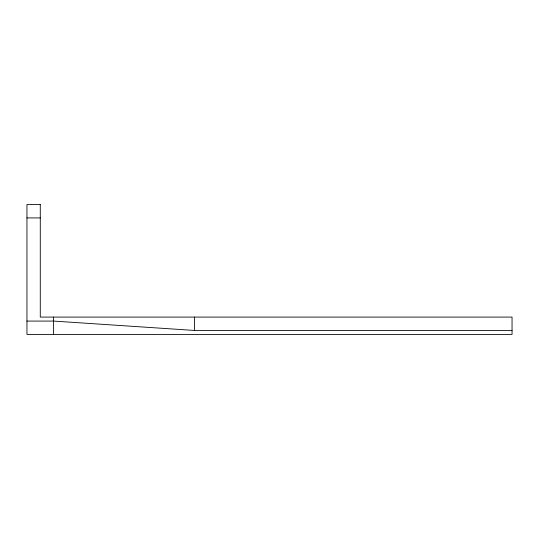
<?xml version="1.0" encoding="UTF-8"?>
<svg xmlns="http://www.w3.org/2000/svg" width="539" height="539" viewBox="0 0 539 539"><rect width="100%" height="100%" fill="white"/><g stroke="black" fill="none" stroke-linecap="round" stroke-linejoin="round"><path stroke-width="0.81" d="M26.95 217.924L40.277 217.924M26.95 321.076L53.604 321.076L194.471 330.447L512.05 330.447M194.471 317.087L194.471 330.447M53.604 317.087L53.604 334.402M40.277 204.598L26.95 204.598L26.95 334.402L512.05 334.402L512.05 317.087L40.277 317.087L40.277 204.598"/></g></svg>
